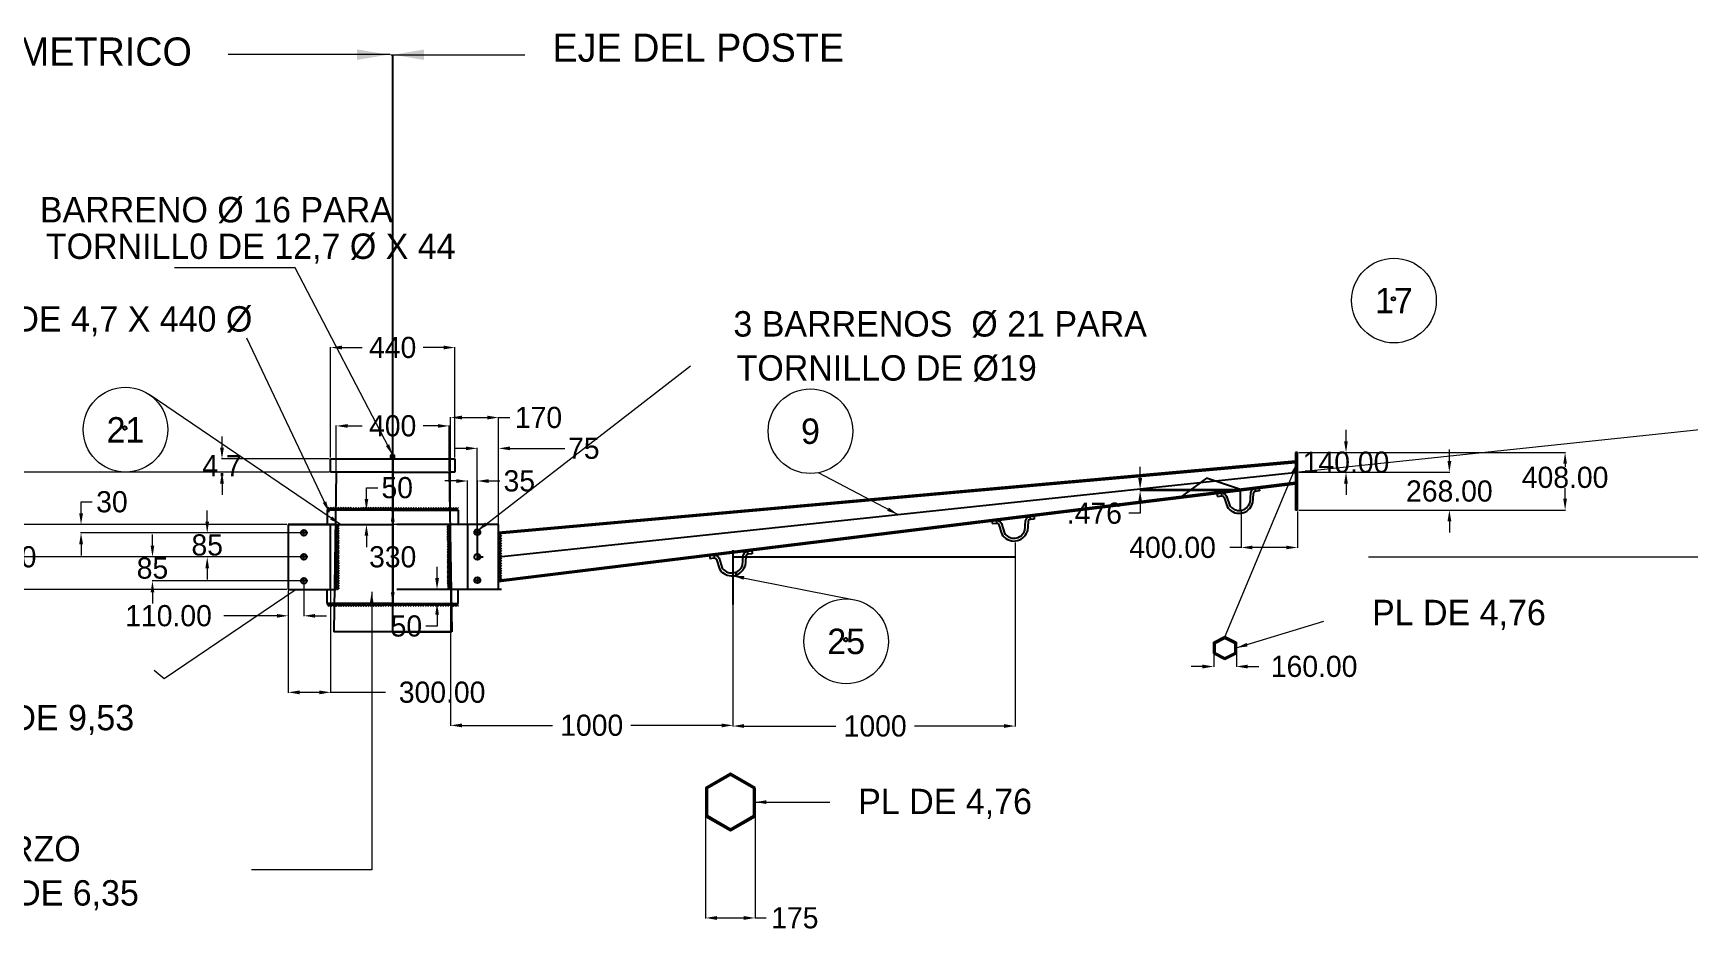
# Model space of a CAD drawing. Header units: centimetres. Extents: x 14 to 66415, y 14 to 43040.
# Drawn here: x 22288 to 34018, y 25364 to 31730 of the extents above; entities that cross this region are included whole.
import ezdxf
from ezdxf.enums import TextEntityAlignment as Align

# ---------------------------------------------------------------- set-up
doc = ezdxf.new("R2010")
doc.units = ezdxf.units.CM
doc.header["$LTSCALE"] = 10
doc.header["$MEASUREMENT"] = 0
doc.layers.get('0').update_dxf_attribs({"linetype": 'CONTINUOUS'})
doc.layers.get('DEFPOINTS').update_dxf_attribs({"color": 2, "linetype": 'CONTINUOUS'})
for name, color, linetype in [('acero', 7, 'CONTINUOUS'), ('ACERO1', 144, 'CONTINUOUS'), ('DIMENCIONES', 252, 'CONTINUOUS'), ('EXTERNO', 131, 'CONTINUOUS'), ('TEXT', 7, 'CONTINUOUS'), ('TEXTOS', 7, 'CONTINUOUS')]:
    doc.layers.add(name, color=color, linetype=linetype)
doc.styles.get("Standard").update_dxf_attribs({"font": ''})
doc.styles.get('Standard').set_extended_font_data('Zurich Ex BT')
doc.dimstyles.get("Standard").update_dxf_attribs({"dimtxt": 200, "dimasz": 80, "dimexe": 3, "dimexo": 10, "dimgap": 0.09, "dimtad": 0, "dimtih": 1, "dimtoh": 1, "dimzin": 0, "dimdsep": 46, "dimtxsty": 'Standard', "dimcen": 0.09, "dimclrd": 256, "dimclre": 256, "dimclrt": 256, "dimadec": 0, "dimazin": 0, "dimtfac": 1, "dimtofl": 0, "dimtmove": 0, "dimatfit": 3, "dimfxl": 0, "dimtolj": 1, "dimtzin": 0, "dimlwd": 0, "dimlwe": 0, "dimarcsym": 0})
pattern_1 = [(135, (-69998.999, -203425.503), (-8.83883476, -8.83883476), []), (225, (-69998.999, -203425.503), (8.83883476, -8.83883476), [])]

# ---------------------------------------------------------------- blocks, each defined once
blk = doc.blocks.new('*D6')
at = {"layer": 'DEFPOINTS', "color": 0}
for p in [(25235, 28948), (24435, 28620), (25235, 28620)]:
    blk.add_point(p, dxfattribs=at)
at = {"layer": 'DIMENCIONES', "lineweight": 0}
for p, q in [((24435, 28630), (24435, 28951)), ((24515, 28948), (24618, 28948)), ((25155, 28948), (25052, 28948)), ((25235, 28630), (25235, 28951))]:
    blk.add_line(p, q, dxfattribs=at)
at = {"layer": 'DIMENCIONES'}
for points in [[(24515, 28961), (24515, 28935), (24435, 28948)], [(25155, 28961), (25155, 28935), (25235, 28948)]]:
    blk.add_solid(points, dxfattribs=at)
at = {"layer": 'DIMENCIONES', "insert": (24835, 28948), "char_height": 150, "attachment_point": 5}
blk.add_mtext('\\A1;400', dxfattribs=at)
blk = doc.blocks.new('*D7')
at = {"layer": 'DEFPOINTS', "color": 0}
for p in [(25275, 29503), (24395, 28714), (25275, 28714)]:
    blk.add_point(p, dxfattribs=at)
at = {"layer": 'DIMENCIONES', "lineweight": 0}
for p, q in [((24395, 28724), (24395, 29506)), ((24475, 29503), (24618, 29503)), ((25195, 29503), (25052, 29503)), ((25275, 28724), (25275, 29506))]:
    blk.add_line(p, q, dxfattribs=at)
at = {"layer": 'DIMENCIONES'}
for points in [[(24475, 29517), (24475, 29490), (24395, 29503)], [(25195, 29517), (25195, 29490), (25275, 29503)]]:
    blk.add_solid(points, dxfattribs=at)
at = {"layer": 'DIMENCIONES', "insert": (24835, 29503), "char_height": 150, "attachment_point": 5}
blk.add_mtext('\\A1;440', dxfattribs=at)
blk = doc.blocks.new('*D8')
at = {"layer": 'DEFPOINTS', "color": 0}
for p in [(24395, 28714), (23626, 28620), (24395, 28620)]:
    blk.add_point(p, dxfattribs=at)
at = {"layer": 'DIMENCIONES', "lineweight": 0}
for p, q in [((23626, 28794), (23626, 28874)), ((24385, 28714), (23623, 28714)), ((24385, 28620), (23623, 28620)), ((23626, 28540), (23626, 28460))]:
    blk.add_line(p, q, dxfattribs=at)
at = {"layer": 'DIMENCIONES'}
for points in [[(23612, 28794), (23639, 28794), (23626, 28714)], [(23612, 28540), (23639, 28540), (23626, 28620)]]:
    blk.add_solid(points, dxfattribs=at)
at = {"layer": 'DIMENCIONES', "insert": (23626, 28667), "char_height": 150, "attachment_point": 5}
blk.add_mtext('\\A1;4.7', dxfattribs=at)
blk = doc.blocks.new('*D9')
at = {"layer": 'DEFPOINTS', "color": 0}
for p in [(25149, 27690), (25248, 27790), (25250, 27690)]:
    blk.add_point(p, dxfattribs=at)
at = {"layer": 'DIMENCIONES', "lineweight": 0}
for p, q in [((25149, 27870), (25149, 27950)), ((25238, 27790), (25146, 27790)), ((25240, 27690), (25146, 27690)), ((25149, 27610), (25149, 27530)), ((25149, 27530), (25069, 27530))]:
    blk.add_line(p, q, dxfattribs=at)
at = {"layer": 'DIMENCIONES'}
for points in [[(25136, 27870), (25163, 27870), (25149, 27790)], [(25136, 27610), (25163, 27610), (25149, 27690)]]:
    blk.add_solid(points, dxfattribs=at)
at = {"layer": 'DIMENCIONES', "insert": (24932, 27530), "char_height": 150, "attachment_point": 5}
blk.add_mtext('\\A1;50', dxfattribs=at)
blk = doc.blocks.new('*D62')
at = {"layer": 'DEFPOINTS', "color": 0}
for p in [(24649, 28350), (25300, 28350), (25300, 28250)]:
    blk.add_point(p, dxfattribs=at)
at = {"layer": 'DIMENCIONES', "lineweight": 0}
for p, q in [((24649, 28430), (24649, 28510)), ((24649, 28510), (24729, 28510)), ((25290, 28350), (24646, 28350)), ((25290, 28250), (24646, 28250)), ((24649, 28170), (24649, 28090))]:
    blk.add_line(p, q, dxfattribs=at)
at = {"layer": 'DIMENCIONES'}
for points in [[(24636, 28430), (24662, 28430), (24649, 28350)], [(24636, 28170), (24662, 28170), (24649, 28250)]]:
    blk.add_solid(points, dxfattribs=at)
at = {"layer": 'DIMENCIONES', "insert": (24867, 28510), "char_height": 150, "attachment_point": 5}
blk.add_mtext('\\A1;50', dxfattribs=at)
blk = doc.blocks.new('*D63')
at = {"layer": 'DEFPOINTS', "color": 0}
for p in [(22627, 28190), (24095, 28250), (24205, 28190)]:
    blk.add_point(p, dxfattribs=at)
at = {"layer": 'DIMENCIONES', "lineweight": 0}
for p, q in [((22627, 28330), (22627, 28410)), ((22627, 28410), (22707, 28410)), ((24085, 28250), (22624, 28250)), ((24195, 28190), (22624, 28190)), ((22627, 28110), (22627, 28030))]:
    blk.add_line(p, q, dxfattribs=at)
at = {"layer": 'DIMENCIONES'}
for points in [[(22614, 28330), (22641, 28330), (22627, 28250)], [(22614, 28110), (22641, 28110), (22627, 28190)]]:
    blk.add_solid(points, dxfattribs=at)
at = {"layer": 'DIMENCIONES', "insert": (22846, 28410), "char_height": 150, "attachment_point": 5}
blk.add_mtext('\\A1;30', dxfattribs=at)
blk = doc.blocks.new('*D64')
at = {"layer": 'DEFPOINTS', "color": 0}
for p in [(24205, 28190), (23521, 28020), (24205, 28020)]:
    blk.add_point(p, dxfattribs=at)
at = {"layer": 'DIMENCIONES', "lineweight": 0}
for p, q in [((23521, 28270), (23521, 28350)), ((24195, 28190), (23518, 28190)), ((24195, 28020), (23518, 28020)), ((23521, 27940), (23521, 27860))]:
    blk.add_line(p, q, dxfattribs=at)
at = {"layer": 'DIMENCIONES'}
for points in [[(23508, 28270), (23534, 28270), (23521, 28190)], [(23508, 27940), (23534, 27940), (23521, 28020)]]:
    blk.add_solid(points, dxfattribs=at)
at = {"layer": 'DIMENCIONES', "insert": (23521, 28104), "char_height": 150, "attachment_point": 5}
blk.add_mtext('\\A1;85', dxfattribs=at)
blk = doc.blocks.new('*D65')
at = {"layer": 'DEFPOINTS', "color": 0}
for p in [(24205, 28020), (23133, 27850), (24205, 27850)]:
    blk.add_point(p, dxfattribs=at)
at = {"layer": 'DIMENCIONES', "lineweight": 0}
for p, q in [((23133, 28100), (23133, 28180)), ((24195, 28020), (23130, 28020)), ((24195, 27850), (23130, 27850)), ((23133, 27770), (23133, 27690))]:
    blk.add_line(p, q, dxfattribs=at)
at = {"layer": 'DIMENCIONES'}
for points in [[(23120, 28100), (23146, 28100), (23133, 28020)], [(23120, 27770), (23146, 27770), (23133, 27850)]]:
    blk.add_solid(points, dxfattribs=at)
at = {"layer": 'DIMENCIONES', "insert": (23133, 27940), "char_height": 150, "attachment_point": 5}
blk.add_mtext('\\A1;85', dxfattribs=at)
blk = doc.blocks.new('*D66')
at = {"layer": 'DEFPOINTS', "color": 0}
for p in [(24095, 28250), (22144, 27790), (24095, 27790)]:
    blk.add_point(p, dxfattribs=at)
at = {"layer": 'DIMENCIONES', "lineweight": 0}
for p, q in [((24085, 28250), (22141, 28250)), ((22144, 28170), (22144, 28097)), ((22144, 27870), (22144, 27944)), ((24085, 27790), (22141, 27790))]:
    blk.add_line(p, q, dxfattribs=at)
at = {"layer": 'DIMENCIONES'}
for points in [[(22130, 28170), (22157, 28170), (22144, 28250)], [(22130, 27870), (22157, 27870), (22144, 27790)]]:
    blk.add_solid(points, dxfattribs=at)
at = {"layer": 'DIMENCIONES', "insert": (22144, 28020), "char_height": 150, "attachment_point": 5}
blk.add_mtext('\\A1;230', dxfattribs=at)
blk = doc.blocks.new('*D67')
at = {"layer": 'DEFPOINTS', "color": 0}
for p in [(21124, 28020), (24205, 28020), (24095, 27790)]:
    blk.add_point(p, dxfattribs=at)
at = {"layer": 'DIMENCIONES', "lineweight": 0}
for p, q in [((21124, 28020), (21124, 28100)), ((21124, 28100), (21204, 28100)), ((24195, 28020), (21121, 28020)), ((21124, 27870), (21124, 27940)), ((24085, 27790), (21121, 27790))]:
    blk.add_line(p, q, dxfattribs=at)
at = {"layer": 'DIMENCIONES'}
for points in [[(21111, 27940), (21138, 27940), (21124, 28020)], [(21111, 27870), (21138, 27870), (21124, 27790)]]:
    blk.add_solid(points, dxfattribs=at)
at = {"layer": 'DIMENCIONES', "insert": (21406, 28100), "char_height": 150, "attachment_point": 5}
blk.add_mtext('\\A1;115', dxfattribs=at)
blk = doc.blocks.new('*D68')
at = {"layer": 'DEFPOINTS', "color": 0}
for p in [(21122, 28620), (24395, 28620), (24205, 28020)]:
    blk.add_point(p, dxfattribs=at)
at = {"layer": 'DIMENCIONES', "lineweight": 0}
for p, q in [((24385, 28620), (21119, 28620)), ((21122, 28540), (21122, 28397)), ((21122, 28100), (21122, 28244)), ((24195, 28020), (21119, 28020))]:
    blk.add_line(p, q, dxfattribs=at)
at = {"layer": 'DIMENCIONES'}
for points in [[(21109, 28540), (21136, 28540), (21122, 28620)], [(21109, 28100), (21136, 28100), (21122, 28020)]]:
    blk.add_solid(points, dxfattribs=at)
at = {"layer": 'DIMENCIONES', "insert": (21122, 28320), "char_height": 150, "attachment_point": 5}
blk.add_mtext('\\A1;300', dxfattribs=at)
blk = doc.blocks.new('*D69')
at = {"layer": 'DEFPOINTS', "color": 0}
for p in [(24395, 28020), (24095, 27790), (24095, 27061)]:
    blk.add_point(p, dxfattribs=at)
at = {"layer": 'DIMENCIONES', "lineweight": 0}
for p, q in [((24395, 28010), (24395, 27058)), ((24095, 27780), (24095, 27058)), ((24175, 27061), (24315, 27061)), ((24395, 27061), (24783, 27061))]:
    blk.add_line(p, q, dxfattribs=at)
at = {"layer": 'DIMENCIONES'}
for points in [[(24175, 27074), (24175, 27047), (24095, 27061)], [(24315, 27074), (24315, 27047), (24395, 27061)]]:
    blk.add_solid(points, dxfattribs=at)
at = {"layer": 'DIMENCIONES', "insert": (25185, 27061), "char_height": 150, "attachment_point": 5}
blk.add_mtext('\\A1;300.00', dxfattribs=at)
blk = doc.blocks.new('*D70')
at = {"layer": 'DEFPOINTS', "color": 0}
for p in [(24205, 27850), (24095, 27790), (24095, 27603)]:
    blk.add_point(p, dxfattribs=at)
at = {"layer": 'DIMENCIONES', "lineweight": 0}
for p, q in [((24205, 27840), (24205, 27600)), ((24095, 27780), (24095, 27600)), ((24015, 27603), (23639, 27603)), ((24285, 27603), (24365, 27603))]:
    blk.add_line(p, q, dxfattribs=at)
at = {"layer": 'DIMENCIONES'}
for points in [[(24015, 27616), (24015, 27590), (24095, 27603)], [(24285, 27616), (24285, 27590), (24205, 27603)]]:
    blk.add_solid(points, dxfattribs=at)
at = {"layer": 'DIMENCIONES', "insert": (23247, 27603), "char_height": 150, "attachment_point": 5}
blk.add_mtext('\\A1;110.00', dxfattribs=at)
blk = doc.blocks.new('*D71')
at = {"layer": 'DEFPOINTS', "color": 0}
for p in [(24835, 28350), (24835, 27690), (24835, 27690)]:
    blk.add_point(p, dxfattribs=at)
at = {"layer": 'DIMENCIONES', "lineweight": 0}
for p, q in [((24825, 28350), (24832, 28350)), ((24835, 28270), (24835, 28097)), ((24835, 27770), (24835, 27944)), ((24825, 27690), (24832, 27690))]:
    blk.add_line(p, q, dxfattribs=at)
at = {"layer": 'DIMENCIONES'}
for points in [[(24822, 28270), (24849, 28270), (24835, 28350)], [(24822, 27770), (24849, 27770), (24835, 27690)]]:
    blk.add_solid(points, dxfattribs=at)
at = {"layer": 'DIMENCIONES', "insert": (24835, 28020), "char_height": 150, "attachment_point": 5}
blk.add_mtext('\\A1;330', dxfattribs=at)
blk = doc.blocks.new('*D72')
at = {"layer": 'DEFPOINTS', "color": 0}
for p in [(25585, 29007), (25245, 28020), (25585, 28020)]:
    blk.add_point(p, dxfattribs=at)
at = {"layer": 'DIMENCIONES', "lineweight": 0}
for p, q in [((25245, 28030), (25245, 29010)), ((25325, 29007), (25505, 29007)), ((25585, 28030), (25585, 29010)), ((25585, 29007), (25665, 29007))]:
    blk.add_line(p, q, dxfattribs=at)
at = {"layer": 'DIMENCIONES'}
for points in [[(25325, 29021), (25325, 28994), (25245, 29007)], [(25505, 29021), (25505, 28994), (25585, 29007)]]:
    blk.add_solid(points, dxfattribs=at)
at = {"layer": 'DIMENCIONES', "insert": (25868, 29007), "char_height": 150, "attachment_point": 5}
blk.add_mtext('\\A1;170', dxfattribs=at)
blk = doc.blocks.new('*D73')
at = {"layer": 'DEFPOINTS', "color": 0}
for p in [(25585, 28789), (25434, 28020), (25585, 28020)]:
    blk.add_point(p, dxfattribs=at)
at = {"layer": 'DIMENCIONES', "lineweight": 0}
for p, q in [((25354, 28789), (25274, 28789)), ((25434, 28030), (25434, 28792)), ((25585, 28030), (25585, 28792)), ((25665, 28789), (26054, 28789))]:
    blk.add_line(p, q, dxfattribs=at)
at = {"layer": 'DIMENCIONES'}
for points in [[(25354, 28802), (25354, 28776), (25434, 28789)], [(25665, 28802), (25665, 28776), (25585, 28789)]]:
    blk.add_solid(points, dxfattribs=at)
at = {"layer": 'DIMENCIONES', "insert": (26189, 28789), "char_height": 150, "attachment_point": 5}
blk.add_mtext('\\A1;75', dxfattribs=at)
blk = doc.blocks.new('*D74')
at = {"layer": 'DEFPOINTS', "color": 0}
for p in [(25365, 28558), (25365, 28020), (25435, 28020)]:
    blk.add_point(p, dxfattribs=at)
at = {"layer": 'DIMENCIONES', "lineweight": 0}
for p, q in [((25285, 28558), (25205, 28558)), ((25365, 28030), (25365, 28561)), ((25435, 28030), (25435, 28561)), ((25515, 28558), (25595, 28558))]:
    blk.add_line(p, q, dxfattribs=at)
at = {"layer": 'DIMENCIONES'}
for points in [[(25285, 28571), (25285, 28544), (25365, 28558)], [(25515, 28571), (25515, 28544), (25435, 28558)]]:
    blk.add_solid(points, dxfattribs=at)
at = {"layer": 'DIMENCIONES', "insert": (25732, 28558), "char_height": 150, "attachment_point": 5}
blk.add_mtext('\\A1;35', dxfattribs=at)
blk = doc.blocks.new('*D75')
at = {"layer": 'DEFPOINTS', "color": 0}
for p in [(31245, 28760), (31245, 28352), (33141, 28352)]:
    blk.add_point(p, dxfattribs=at)
at = {"layer": 'DIMENCIONES', "lineweight": 0}
for p, q in [((31255, 28760), (33144, 28760)), ((33141, 28680), (33141, 28659)), ((33141, 28432), (33141, 28506)), ((31255, 28352), (33144, 28352))]:
    blk.add_line(p, q, dxfattribs=at)
at = {"layer": 'DIMENCIONES'}
for points in [[(33128, 28680), (33154, 28680), (33141, 28760)], [(33128, 28432), (33154, 28432), (33141, 28352)]]:
    blk.add_solid(points, dxfattribs=at)
at = {"layer": 'DIMENCIONES', "insert": (33141, 28583), "char_height": 150, "attachment_point": 5}
blk.add_mtext('\\A1;408.00', dxfattribs=at)
blk = doc.blocks.new('*D76')
at = {"layer": 'ACERO1', "lineweight": 0}
for p, q in [((31589, 28840), (31589, 28920)), ((31255, 28760), (31592, 28760)), ((31255, 28620), (31592, 28620)), ((31589, 28540), (31589, 28460))]:
    blk.add_line(p, q, dxfattribs=at)
at = {"layer": 'ACERO1'}
for points in [[(31575, 28840), (31602, 28840), (31589, 28760)], [(31575, 28540), (31602, 28540), (31589, 28620)]]:
    blk.add_solid(points, dxfattribs=at)
at = {"layer": 'DEFPOINTS', "color": 0}
for p in [(31245, 28760), (31245, 28620), (31589, 28620)]:
    blk.add_point(p, dxfattribs=at)
at = {"layer": 'ACERO1', "insert": (31589, 28690), "char_height": 150, "attachment_point": 5}
blk.add_mtext('\\A1;140.00', dxfattribs=at)
blk = doc.blocks.new('*D77')
at = {"layer": 'DEFPOINTS', "color": 0}
for p in [(31245, 28620), (31245, 28352), (32321, 28352)]:
    blk.add_point(p, dxfattribs=at)
at = {"layer": 'DIMENCIONES', "lineweight": 0}
for p, q in [((32321, 28700), (32321, 28780)), ((31255, 28620), (32324, 28620)), ((31255, 28352), (32324, 28352)), ((32321, 28272), (32321, 28192))]:
    blk.add_line(p, q, dxfattribs=at)
at = {"layer": 'DIMENCIONES'}
for points in [[(32308, 28700), (32335, 28700), (32321, 28620)], [(32308, 28272), (32335, 28272), (32321, 28352)]]:
    blk.add_solid(points, dxfattribs=at)
at = {"layer": 'DIMENCIONES', "insert": (32321, 28486), "char_height": 150, "attachment_point": 5}
blk.add_mtext('\\A1;268.00', dxfattribs=at)
blk = doc.blocks.new('*D78')
at = {"layer": 'ACERO1', "lineweight": 0}
for p, q in [((31255, 28622), (34753, 28992)), ((31748, 28020), (34804, 28020))]:
    blk.add_line(p, q, dxfattribs=at)
for start, end in [(3.6603, 5.5538), (0.4973, 2.3912)]:
    blk.add_arc((25585, 28020), 9216, start, end, dxfattribs=at)
at = {"layer": 'ACERO1'}
for points in [[(34744, 28911), (34771, 28914), (34750, 28992)], [(34814, 28101), (34787, 28100), (34801, 28020)]]:
    blk.add_solid(points, dxfattribs=at)
at = {"layer": 'DEFPOINTS', "color": 0}
for p in [(31245, 28620), (34795, 28345), (25585, 28020), (25585, 28020), (31738, 28020)]:
    blk.add_point(p, dxfattribs=at)
at = {"layer": 'ACERO1', "insert": (34788, 28507), "char_height": 200, "attachment_point": 5}
blk.add_mtext('\\A1;6°', dxfattribs=at)
blk = doc.blocks.new('*D79')
at = {"layer": 'DEFPOINTS', "color": 0}
for p in [(30845, 28352), (31245, 28352), (30845, 28087)]:
    blk.add_point(p, dxfattribs=at)
at = {"layer": 'DIMENCIONES', "lineweight": 0}
for p, q in [((30845, 28342), (30845, 28084)), ((31245, 28342), (31245, 28084)), ((30845, 28087), (30765, 28087)), ((31165, 28087), (30925, 28087))]:
    blk.add_line(p, q, dxfattribs=at)
at = {"layer": 'DIMENCIONES'}
for points in [[(30925, 28100), (30925, 28074), (30845, 28087)], [(31165, 28100), (31165, 28074), (31245, 28087)]]:
    blk.add_solid(points, dxfattribs=at)
at = {"layer": 'DIMENCIONES', "insert": (30360, 28087), "char_height": 150, "attachment_point": 5}
blk.add_mtext('\\A1;400.00', dxfattribs=at)
blk = doc.blocks.new('*D80')
at = {"layer": 'DEFPOINTS', "color": 0}
for p in [(25245, 28020), (27245, 27887), (27245, 26827)]:
    blk.add_point(p, dxfattribs=at)
at = {"layer": 'DIMENCIONES', "lineweight": 0}
for p, q in [((25245, 28010), (25245, 26824)), ((27245, 27877), (27245, 26824)), ((25325, 26827), (25966, 26827)), ((27165, 26827), (26523, 26827))]:
    blk.add_line(p, q, dxfattribs=at)
at = {"layer": 'DIMENCIONES'}
for points in [[(25325, 26840), (25325, 26813), (25245, 26827)], [(27165, 26840), (27165, 26813), (27245, 26827)]]:
    blk.add_solid(points, dxfattribs=at)
at = {"layer": 'DIMENCIONES', "insert": (26245, 26827), "char_height": 150, "attachment_point": 5}
blk.add_mtext('\\A1;1000', dxfattribs=at)
blk = doc.blocks.new('*D81')
at = {"layer": 'DEFPOINTS', "color": 0}
for p in [(29245, 28133), (27245, 27887), (29245, 26822)]:
    blk.add_point(p, dxfattribs=at)
at = {"layer": 'DIMENCIONES', "lineweight": 0}
for p, q in [((29245, 28123), (29245, 26819)), ((27245, 27877), (27245, 26819)), ((27325, 26822), (27975, 26822)), ((29165, 26822), (28532, 26822))]:
    blk.add_line(p, q, dxfattribs=at)
at = {"layer": 'DIMENCIONES'}
for points in [[(27325, 26836), (27325, 26809), (27245, 26822)], [(29165, 26836), (29165, 26809), (29245, 26822)]]:
    blk.add_solid(points, dxfattribs=at)
at = {"layer": 'DIMENCIONES', "insert": (28253, 26822), "char_height": 150, "attachment_point": 5}
blk.add_mtext('\\A1;1000', dxfattribs=at)
blk = doc.blocks.new('*D82')
at = {"layer": 'DEFPOINTS', "color": 0}
for p in [(27052, 26283), (27402, 26283), (27402, 25463)]:
    blk.add_point(p, dxfattribs=at)
at = {"layer": 'DIMENCIONES', "lineweight": 0}
for p, q in [((27052, 26273), (27052, 25460)), ((27402, 26273), (27402, 25460)), ((27132, 25463), (27322, 25463)), ((27402, 25463), (27482, 25463))]:
    blk.add_line(p, q, dxfattribs=at)
at = {"layer": 'DIMENCIONES'}
for points in [[(27132, 25476), (27132, 25449), (27052, 25463)], [(27322, 25476), (27322, 25449), (27402, 25463)]]:
    blk.add_solid(points, dxfattribs=at)
at = {"layer": 'DIMENCIONES', "insert": (27684, 25463), "char_height": 150, "attachment_point": 5}
blk.add_mtext('\\A1;175', dxfattribs=at)
blk = doc.blocks.new('*D83')
at = {"layer": 'ACERO1', "lineweight": 0}
for p, q in [((30130, 28578), (30130, 28658)), ((30832, 28498), (30127, 28498)), ((30832, 28489), (30127, 28489)), ((30130, 28409), (30130, 28329)), ((30130, 28329), (30050, 28329))]:
    blk.add_line(p, q, dxfattribs=at)
at = {"layer": 'ACERO1'}
for points in [[(30117, 28578), (30144, 28578), (30130, 28498)], [(30117, 28409), (30144, 28409), (30130, 28489)]]:
    blk.add_solid(points, dxfattribs=at)
at = {"layer": 'DEFPOINTS', "color": 0}
for p in [(30130, 28489), (30842, 28498), (30842, 28489)]:
    blk.add_point(p, dxfattribs=at)
at = {"layer": 'ACERO1', "insert": (29806, 28329), "char_height": 150, "attachment_point": 5}
blk.add_mtext('\\A1;.476', dxfattribs=at)
blk = doc.blocks.new('*D84')
at = {"layer": 'acero', "lineweight": 0}
for p, q in [((30652, 27365), (30652, 27241)), ((30812, 27365), (30812, 27241)), ((30572, 27244), (30492, 27244)), ((30892, 27244), (30972, 27244))]:
    blk.add_line(p, q, dxfattribs=at)
at = {"layer": 'acero'}
for points in [[(30572, 27257), (30572, 27230), (30652, 27244)], [(30892, 27257), (30892, 27230), (30812, 27244)]]:
    blk.add_solid(points, dxfattribs=at)
at = {"layer": 'DEFPOINTS', "color": 0}
for p in [(30652, 27375), (30812, 27375), (30812, 27244)]:
    blk.add_point(p, dxfattribs=at)
at = {"layer": 'acero', "insert": (31363, 27244), "char_height": 150, "attachment_point": 5}
blk.add_mtext('\\A1;160.00', dxfattribs=at)

msp = doc.modelspace()

# ---------------------------------------------------------------- hatches: boundary and pattern name
h = msp.add_hatch()
h.set_pattern_fill('ANSI37', color=256, scale=100, angle=90, style=0)
h.set_pattern_definition(pattern_1)
h.paths.add_polyline_path([(25604.747, 28195.444), (25584.747, 28193.66), (25584.747, 28184.103), (25604.747, 28185.886)])
h.paths.add_polyline_path([(25604.747, 28185.886), (25584.747, 28184.103), (25584.747, 28020.493), (25604.747, 28022.613)])
h.paths.add_polyline_path([(25604.747, 28022.613), (25584.747, 28020.493), (25604.747, 28020.493)])
h.paths.add_polyline_path([(25604.747, 28020.493), (25584.747, 28020.493), (25584.747, 27852.561), (25604.747, 27855.017)])
h.paths.add_polyline_path([(25604.747, 27855.017), (25584.747, 27852.561), (25584.747, 27842.969), (25604.747, 27845.426)])
h.paths.add_polyline_path([(24455.296, 28241.093), (24435.296, 28241.093), (24435.296, 27790.493), (24455.296, 27790.493)])
h.paths.add_polyline_path([(24455.296, 28250.493), (24435.296, 28250.493), (24435.296, 28241.093), (24455.296, 28241.093)])
h.paths.add_polyline_path([(24835.296, 27690.493), (24420.649, 27690.493), (24420.334, 27670.493), (24835.296, 27670.493)])
h.paths.add_polyline_path([(24420.649, 27690.493), (24370.649, 27690.493), (24370.649, 27670.493), (24420.334, 27670.493)])
h.paths.add_polyline_path([(25249.944, 27690.493), (24835.296, 27690.493), (24835.296, 27670.493), (25250.259, 27670.493)])
h.paths.add_polyline_path([(25299.944, 27690.493), (25249.944, 27690.493), (25250.259, 27670.493), (25299.944, 27670.493)])
h.paths.add_polyline_path([(24835.296, 28370.493), (24431.359, 28370.493), (24431.044, 28350.493), (24835.296, 28350.493)])
h.paths.add_polyline_path([(25239.234, 28370.493), (24835.296, 28370.493), (24835.296, 28350.493), (25239.549, 28350.493)])
h.paths.add_polyline_path([(25299.944, 28370.493), (25239.234, 28370.493), (25239.549, 28350.493), (25299.944, 28350.493)])
h.paths.add_polyline_path([(24431.359, 28370.493), (24370.649, 28370.493), (24370.649, 28350.493), (24431.044, 28350.493)])
at = {"layer": 'ACERO1'}
h = msp.add_hatch(dxfattribs=at)
h.set_pattern_fill('ANSI32', color=256, scale=20, angle=90, style=0)
h.set_pattern_definition([(135, (-69998.999, -203425.503), (-5.30330086, -5.30330086), []), (135, (-69998.999, -203421.968), (-5.30330086, -5.30330086), [])])
h.paths.add_polyline_path([(30704.675, 28471.846), (30704.579, 28472.559), (30706.88, 28472.117), (30842.093, 28488.725), (30842.093, 28498.317), (30418.887, 28446.334), (30402.996, 28434.791)])
at = {"layer": 'TEXTOS'}
h = msp.add_hatch(dxfattribs=at)
h.set_pattern_fill('ANSI37', color=256, scale=100, angle=90, style=0)
h.set_pattern_definition(pattern_1)
h.paths.add_polyline_path([(25241.124, 28250.493), (25221.123, 28250.493), (25224.746, 27790.493), (25244.747, 27790.493)])
h.paths.add_polyline_path([(24397.896, 28157.019), (25272.696, 28157.019), (25272.696, 27883.968), (24397.896, 27883.968)], flags=9)

# ---------------------------------------------------------------- linework, layer by layer
msp.add_line((27369.046, 28061.304), (27339.226, 28058.016))
at = {"layer": 'acero'}
for p, q in [((25275.296, 28620.493), (25235.296, 28620.493)), ((24245.296, 28250.493), (24315.296, 28250.493)), ((24435.296, 28250.493), (24395.296, 28250.493)), ((27265.296, 27909.39), (27265.296, 27889.39)), ((24095.296, 27790.493), (24205.296, 27790.493)), ((24395.296, 27790.493), (24435.296, 27790.493)), ((24835.296, 27790.493), (24835.296, 27690.493)), ((24835.296, 27790.493), (24835.296, 27690.493)), ((24835.296, 27490.493), (25249.944, 27490.493)), ((30651.506, 27415.392), (30731.506, 27455.392)), ((30731.506, 27455.392), (30811.506, 27415.392)), ((30651.506, 27335.392), (30651.506, 27415.392)), ((30651.506, 27335.392), (30731.506, 27295.392)), ((30661.026, 27409.509), (30731.506, 27444.749)), ((30661.026, 27341.276), (30661.026, 27409.509)), ((30661.026, 27341.276), (30731.506, 27306.036)), ((30731.506, 27444.749), (30801.986, 27409.509)), ((30731.506, 27306.036), (30801.986, 27341.276)), ((30731.506, 27295.392), (30811.506, 27335.392)), ((30801.986, 27409.509), (30801.986, 27341.276)), ((30811.506, 27415.392), (30811.506, 27335.392))]:
    msp.add_line(p, q, dxfattribs=at)
at = {"layer": 'ACERO1'}
for p, q in [((24835.296, 28714.493), (24835.296, 31577.195)), ((24818.007, 28739.805), (24850.007, 28739.805)), ((24835.296, 28739.893), (24835.296, 28714.493)), ((31244.747, 28760.493), (31232.047, 28760.493)), ((31232.047, 28760.493), (31232.047, 28618.323)), ((31244.747, 28618.323), (31244.747, 28760.493)), ((31244.747, 28352.493), (31244.747, 28760.493)), ((24395.296, 28620.493), (24395.296, 28714.493)), ((24395.296, 28714.493), (25275.296, 28714.493)), ((24819.296, 28714.493), (24851.296, 28714.493)), ((24835.296, 28714.493), (24835.296, 28714.493)), ((25275.296, 28714.493), (25275.296, 28620.493)), ((31232.047, 28697.314), (25584.747, 28193.66)), ((31232.047, 28687.756), (25584.747, 28184.103)), ((24435.296, 28620.493), (24395.296, 28620.493)), ((24435.296, 28620.493), (24417.499, 27490.493)), ((24835.296, 28620.493), (24435.296, 28620.493)), ((24835.296, 28620.493), (25235.296, 28620.493)), ((25235.296, 28620.493), (25253.094, 27490.493)), ((25584.747, 28020.493), (31244.747, 28620.493)), ((31232.047, 28546.214), (25584.747, 27852.561)), ((31232.047, 28536.623), (25584.747, 27842.969)), ((30599.855, 28577.79), (30403.299, 28435.011)), ((30842.093, 28498.317), (30599.855, 28577.79)), ((30972.277, 28507.69), (30942.457, 28504.402)), ((30972.192, 28508.382), (30974.846, 28488.559)), ((31232.047, 28618.323), (31232.047, 28352.493)), ((31244.747, 28352.493), (31244.747, 28618.323)), ((30674.844, 28468.579), (30677.498, 28448.756)), ((30677.498, 28448.756), (30707.233, 28452.736)), ((30704.579, 28472.559), (30707.233, 28452.736)), ((30842.093, 28349.718), (30842.093, 28498.317)), ((30942.457, 28504.402), (30945.111, 28484.579)), ((30974.846, 28488.559), (30945.111, 28484.579)), ((24835.296, 28350.493), (24370.649, 28350.493)), ((24370.649, 28350.493), (24370.649, 28250.493)), ((24835.296, 28350.493), (24431.044, 28350.493)), ((24835.296, 28350.493), (25299.944, 28350.493)), ((25299.944, 28350.493), (25299.944, 28250.493)), ((29080.304, 28275.697), (29110.123, 28278.985)), ((29080.304, 28275.697), (29082.496, 28255.817)), ((29110.123, 28278.985), (29112.315, 28259.106)), ((29369.046, 28306.963), (29339.226, 28303.674)), ((29348.676, 28305.294), (29350.869, 28285.415)), ((29380.688, 28288.703), (29350.869, 28285.415)), ((29378.496, 28308.583), (29380.688, 28288.703)), ((24095.296, 28250.493), (24835.296, 28250.493)), ((24095.296, 28250.493), (24245.296, 28250.493)), ((24395.296, 28250.493), (24095.296, 28250.493)), ((24095.296, 28250.493), (24095.296, 27790.493)), ((24095.296, 28250.493), (24435.296, 28250.493)), ((24226.296, 28190.493), (24184.296, 28190.493)), ((24205.296, 28190.493), (24205.296, 28211.493)), ((24205.296, 28169.493), (24205.296, 28190.493)), ((24395.296, 27790.493), (24395.296, 28250.493)), ((24435.296, 27790.493), (24435.296, 28250.493)), ((25584.747, 28250.493), (24865.296, 28250.493)), ((25584.747, 28250.493), (25265.296, 28250.493)), ((25364.747, 28250.493), (25364.747, 27790.493)), ((25413.747, 28194.818), (25455.747, 28194.818)), ((25434.747, 28194.818), (25413.747, 28194.818)), ((25434.747, 28215.818), (25434.747, 28194.818)), ((25434.747, 28173.818), (25434.747, 28215.818)), ((25434.747, 27999.493), (25434.747, 28215.818)), ((25434.747, 28194.818), (25434.747, 28173.818)), ((25584.747, 27790.493), (25584.747, 28250.493)), ((29082.496, 28255.817), (29112.315, 28259.106)), ((24205.296, 28020.493), (24205.296, 28041.493)), ((25434.747, 28045.818), (25434.747, 28003.818)), ((27348.676, 28059.176), (27350.869, 28039.297)), ((27380.688, 28042.585), (27350.869, 28039.297)), ((27378.496, 28062.465), (27380.688, 28042.585)), ((24226.296, 28020.493), (24184.296, 28020.493)), ((24205.296, 27999.493), (24205.296, 28020.493)), ((25434.296, 28020.493), (25476.296, 28020.493)), ((27080.304, 28029.579), (27110.123, 28032.867)), ((27080.304, 28029.579), (27082.496, 28009.699)), ((27082.496, 28009.699), (27112.315, 28012.988)), ((27110.123, 28032.867), (27112.315, 28012.988)), ((24226.296, 27850.493), (24184.296, 27850.493)), ((24205.296, 27850.493), (24205.296, 27871.493)), ((24205.296, 27829.493), (24205.296, 27850.493)), ((25413.747, 27854.818), (25455.747, 27854.818)), ((25434.747, 27875.818), (25434.747, 27854.818)), ((25434.747, 27854.818), (25434.747, 27833.818)), ((24095.296, 27790.493), (24395.296, 27790.493)), ((24370.649, 27690.493), (24370.649, 27790.493)), ((24835.296, 27690.493), (24370.649, 27690.493)), ((24835.296, 27690.493), (25299.944, 27690.493)), ((25605.296, 27790.493), (24865.296, 27790.493)), ((25299.944, 27690.493), (25299.944, 27790.493)), ((25253.094, 27490.493), (24417.499, 27490.493))]:
    msp.add_line(p, q, dxfattribs=at)
at = {"layer": 'ACERO1', "lineweight": 5}
for p, q in [((24851.296, 28740.089), (24819.296, 28739.698)), ((24819.296, 28736.944), (24819.296, 28739.698)), ((24827.296, 28714.405), (24827.296, 28739.805)), ((24843.296, 28714.405), (24843.296, 28739.991)), ((24851.296, 28736.225), (24851.296, 28740.089)), ((24819.296, 28714.405), (24819.296, 28736.944)), ((24851.264, 28736.225), (24851.296, 28736.225)), ((24851.296, 28714.405), (24851.296, 28736.225))]:
    msp.add_line(p, q, dxfattribs=at)
at = {"layer": 'ACERO1', "color": 0}
for p, q in [((24819.296, 28739.605), (24822.517, 28739.605)), ((24819.918, 28739.705), (24833.325, 28739.705)), ((24823.707, 28739.605), (24832.847, 28739.605)), ((24828.102, 28739.805), (24834.007, 28739.805)), ((24836.122, 28739.805), (24845.894, 28739.805)), ((24836.287, 28739.905), (24846.259, 28739.905)), ((24836.804, 28739.705), (24845.62, 28739.705)), ((24837.281, 28739.605), (24845.393, 28739.605)), ((24844.472, 28740.005), (24847.082, 28740.005)), ((24847.246, 28740.005), (24851.296, 28740.005)), ((24848.069, 28739.905), (24851.296, 28739.905)), ((24848.433, 28739.805), (24851.296, 28739.805)), ((24848.708, 28739.705), (24851.296, 28739.705)), ((24848.935, 28739.605), (24851.296, 28739.605)), ((24819.296, 28739.505), (24822.042, 28739.505)), ((24819.296, 28739.405), (24821.729, 28739.405)), ((24819.296, 28739.305), (24821.48, 28739.305)), ((24819.296, 28739.205), (24821.27, 28739.205)), ((24819.296, 28739.105), (24821.086, 28739.105)), ((24819.296, 28739.005), (24820.923, 28739.005)), ((24819.296, 28738.905), (24820.775, 28738.905)), ((24819.296, 28738.805), (24820.639, 28738.805)), ((24819.296, 28738.705), (24820.515, 28738.705)), ((24819.296, 28738.605), (24820.4, 28738.605)), ((24819.296, 28738.505), (24820.294, 28738.505)), ((24819.296, 28738.405), (24820.194, 28738.405)), ((24819.296, 28738.305), (24820.101, 28738.305)), ((24819.296, 28738.205), (24820.015, 28738.205)), ((24819.296, 28738.105), (24819.933, 28738.105)), ((24824.181, 28739.505), (24832.46, 28739.505)), ((24824.495, 28739.405), (24832.126, 28739.405)), ((24824.744, 28739.305), (24831.83, 28739.305)), ((24824.954, 28739.205), (24831.562, 28739.205)), ((24825.137, 28739.105), (24831.315, 28739.105)), ((24825.301, 28739.005), (24831.086, 28739.005)), ((24825.449, 28738.905), (24830.872, 28738.905)), ((24825.584, 28738.805), (24830.671, 28738.805)), ((24825.708, 28738.705), (24830.48, 28738.705)), ((24825.823, 28738.605), (24830.3, 28738.605)), ((24825.93, 28738.505), (24830.128, 28738.505)), ((24826.029, 28738.405), (24829.964, 28738.405)), ((24826.122, 28738.305), (24829.806, 28738.305)), ((24826.209, 28738.205), (24829.655, 28738.205)), ((24826.29, 28738.105), (24829.511, 28738.105)), ((24826.366, 28738.005), (24829.371, 28738.005)), ((24826.438, 28737.905), (24829.237, 28737.905)), ((24826.505, 28737.805), (24829.107, 28737.805)), ((24826.567, 28737.705), (24828.982, 28737.705)), ((24826.626, 28737.605), (24828.86, 28737.605)), ((24826.681, 28737.505), (24828.743, 28737.505)), ((24826.733, 28737.405), (24828.63, 28737.405)), ((24826.781, 28737.305), (24828.52, 28737.305)), ((24826.825, 28737.205), (24828.413, 28737.205)), ((24826.867, 28737.105), (24828.309, 28737.105)), ((24826.905, 28737.005), (24828.209, 28737.005)), ((24826.941, 28736.905), (24828.111, 28736.905)), ((24826.973, 28736.805), (24828.016, 28736.805)), ((24827.003, 28736.705), (24827.924, 28736.705)), ((24827.03, 28736.605), (24827.834, 28736.605)), ((24827.054, 28736.505), (24827.747, 28736.505)), ((24827.075, 28736.405), (24827.662, 28736.405)), ((24827.094, 28736.305), (24827.58, 28736.305)), ((24827.111, 28736.205), (24827.499, 28736.205)), ((24827.124, 28736.105), (24827.421, 28736.105)), ((24827.135, 28736.005), (24827.345, 28736.005)), ((24827.144, 28735.905), (24827.271, 28735.905)), ((24827.15, 28735.805), (24827.199, 28735.805)), ((24837.669, 28739.505), (24845.197, 28739.505)), ((24838.003, 28739.405), (24845.023, 28739.405)), ((24838.299, 28739.305), (24844.867, 28739.305)), ((24838.567, 28739.205), (24844.725, 28739.205)), ((24838.814, 28739.105), (24844.595, 28739.105)), ((24839.043, 28739.005), (24844.474, 28739.005)), ((24839.257, 28738.905), (24844.363, 28738.905)), ((24839.458, 28738.805), (24844.259, 28738.805)), ((24839.649, 28738.705), (24844.162, 28738.705)), ((24839.829, 28738.605), (24844.071, 28738.605)), ((24840.001, 28738.505), (24843.986, 28738.505)), ((24840.165, 28738.405), (24843.907, 28738.405)), ((24840.323, 28738.305), (24843.832, 28738.305)), ((24840.474, 28738.205), (24843.762, 28738.205)), ((24840.618, 28738.105), (24843.696, 28738.105)), ((24840.758, 28738.005), (24843.634, 28738.005)), ((24840.892, 28737.905), (24843.576, 28737.905)), ((24841.022, 28737.805), (24843.522, 28737.805)), ((24841.147, 28737.705), (24843.471, 28737.705)), ((24841.269, 28737.605), (24843.424, 28737.605)), ((24841.386, 28737.505), (24843.38, 28737.505)), ((24841.499, 28737.405), (24843.338, 28737.405)), ((24841.609, 28737.305), (24843.3, 28737.305)), ((24841.716, 28737.205), (24843.265, 28737.205)), ((24841.82, 28737.105), (24843.233, 28737.105)), ((24841.92, 28737.005), (24843.204, 28737.005)), ((24842.018, 28736.905), (24843.177, 28736.905)), ((24842.113, 28736.805), (24843.153, 28736.805)), ((24842.205, 28736.705), (24843.131, 28736.705)), ((24842.295, 28736.605), (24843.112, 28736.605)), ((24842.382, 28736.505), (24843.096, 28736.505)), ((24842.467, 28736.405), (24843.082, 28736.405)), ((24842.549, 28736.305), (24843.071, 28736.305)), ((24842.63, 28736.205), (24843.062, 28736.205)), ((24842.708, 28736.105), (24843.056, 28736.105)), ((24842.784, 28736.005), (24843.052, 28736.005)), ((24842.858, 28735.905), (24843.05, 28735.905)), ((24842.93, 28735.805), (24843.051, 28735.805)), ((24843, 28735.705), (24843.055, 28735.705)), ((24849.131, 28739.505), (24851.296, 28739.505)), ((24849.304, 28739.405), (24851.296, 28739.405)), ((24849.46, 28739.305), (24851.296, 28739.305)), ((24849.602, 28739.205), (24851.296, 28739.205)), ((24849.733, 28739.105), (24851.296, 28739.105)), ((24849.853, 28739.005), (24851.296, 28739.005)), ((24849.965, 28738.905), (24851.296, 28738.905)), ((24850.068, 28738.805), (24851.296, 28738.805)), ((24850.165, 28738.705), (24851.296, 28738.705)), ((24850.256, 28738.605), (24851.296, 28738.605)), ((24850.341, 28738.505), (24851.296, 28738.505)), ((24850.421, 28738.405), (24851.296, 28738.405)), ((24850.495, 28738.305), (24851.296, 28738.305)), ((24850.565, 28738.205), (24851.296, 28738.205)), ((24850.631, 28738.105), (24851.296, 28738.105)), ((24850.693, 28738.005), (24851.296, 28738.005)), ((24850.751, 28737.905), (24851.296, 28737.905)), ((24850.805, 28737.805), (24851.296, 28737.805)), ((24850.856, 28737.705), (24851.296, 28737.705)), ((24850.904, 28737.605), (24851.296, 28737.605)), ((24850.948, 28737.505), (24851.296, 28737.505)), ((24850.989, 28737.405), (24851.296, 28737.405)), ((24851.027, 28737.305), (24851.296, 28737.305)), ((24851.062, 28737.205), (24851.296, 28737.205)), ((24851.094, 28737.105), (24851.296, 28737.105)), ((24851.124, 28737.005), (24851.296, 28737.005)), ((24851.151, 28736.905), (24851.296, 28736.905)), ((24851.175, 28736.805), (24851.296, 28736.805)), ((24851.196, 28736.705), (24851.296, 28736.705)), ((24851.215, 28736.605), (24851.296, 28736.605)), ((24851.231, 28736.505), (24851.296, 28736.505)), ((24851.245, 28736.405), (24851.296, 28736.405)), ((24851.256, 28736.305), (24851.296, 28736.305))]:
    msp.add_line(p, q, dxfattribs=at)
at = {"layer": 'ACERO1'}
for points in [[(30704.579, 28472.559), (30730.559, 28467.564), (30742.844, 28450.856), (30765.413, 28382.704)], [(30707.233, 28452.736), (30718.731, 28449.889), (30724.854, 28441.561), (30746.427, 28376.417)], [(30942.457, 28504.402), (30918.706, 28492.749), (30911.248, 28473.399), (30907.398, 28401.711)], [(30945.111, 28484.579), (30934.766, 28478.807), (30931.049, 28469.162), (30927.369, 28400.638)], [(29110.123, 28278.985), (29135.98, 28273.388), (29147.874, 28256.399), (29168.853, 28187.742)], [(29348.676, 28305.294), (29324.66, 28294.196), (29316.755, 28275.024), (29311.242, 28203.445)], [(29350.869, 28285.415), (29340.393, 28279.885), (29336.453, 28270.329), (29331.182, 28201.909)], [(29112.315, 28259.106), (29123.744, 28255.992), (29129.673, 28247.525), (29149.726, 28181.897)], [(27348.676, 28059.176), (27324.66, 28048.078), (27316.755, 28028.906), (27311.242, 27957.327)], [(27350.869, 28039.297), (27340.393, 28033.767), (27336.453, 28024.211), (27331.182, 27955.791)], [(27110.123, 28032.867), (27135.98, 28027.27), (27147.874, 28010.281), (27168.853, 27941.624)], [(27112.315, 28012.988), (27123.744, 28009.874), (27129.673, 28001.407), (27149.726, 27935.779)]]:
    msp.add_lwpolyline(points, dxfattribs=at)
for points in [[(27402.347, 26384.299), (27227.347, 26485.336), (27052.347, 26384.299), (27052.347, 26182.227), (27227.347, 26081.19), (27402.347, 26182.227)], [(27392.827, 26378.803), (27227.347, 26474.343), (27061.867, 26378.803), (27061.867, 26187.723), (27227.347, 26092.183), (27392.827, 26187.723)]]:
    msp.add_lwpolyline(points, close=True, dxfattribs=at)
for centre in [(24205.296, 28190.493), (25434.747, 28194.818), (24205.296, 28020.493), (25434.747, 28020.493), (24205.296, 27850.493), (25434.747, 27854.818)]:
    msp.add_circle(centre, 21, dxfattribs=at)
at = {"layer": 'ACERO1', "lineweight": 5}
for centre, radius, start, end in [((24823.112, 28735.606), 4.043, 1.9043008, 160.6693877), ((24835.064, 28730.211), 9.652, 34.0729797, 145.0534173), ((24847.164, 28735.893), 4.113, 4.6381241, 183.815272)]:
    msp.add_arc(centre, radius, start, end, dxfattribs=at)
at = {"layer": 'ACERO1'}
for centre, radius, start, end in [((30831.479, 28429.011), 100, 211.7314672, 343.5171296), ((30831.479, 28429.011), 80, 211.7314672, 343.5171296), ((29235.977, 28232.501), 100, 210.4006015, 342.1862639), ((29235.977, 28232.501), 80, 210.4006015, 342.1862639), ((27235.977, 27986.383), 100, 210.4006015, 342.1862639), ((27235.977, 27986.383), 80, 210.4006015, 342.1862639)]:
    msp.add_arc(centre, radius, start, end, dxfattribs=at)
at = {"layer": 'DIMENCIONES'}
for p, q in [((24835.296, 27490.493), (24835.296, 28714.493)), ((24835.296, 28714.493), (24835.296, 27790.493)), ((24835.296, 27490.493), (24835.296, 28714.493)), ((24835.296, 28714.493), (24835.296, 27790.493)), ((31244.747, 28352.493), (31232.047, 28352.493)), ((27244.747, 28068.488), (27244.747, 27683.42)), ((27244.747, 28020.493), (29244.747, 28020.493))]:
    msp.add_line(p, q, dxfattribs=at)
at = {"layer": 'EXTERNO'}
for centre in [(31924.895, 29848.367), (22938.423, 28933.788), (28044.168, 27434.318)]:
    msp.add_circle(centre, 12.7, dxfattribs=at)
at = {"layer": 'TEXT', "linetype": 'ByBlock', "lineweight": 5}
for p, q in [((24817.554, 31577.853), (23668.624, 31577.853)), ((24822.617, 31577.195), (25770.414, 31577.195))]:
    msp.add_line(p, q, dxfattribs=at)
at = {"layer": 'TEXT', "lineweight": 5}
for centre in [(31928.462, 29836.179), (22941.99, 28921.6), (27794.701, 28910.801), (28047.735, 27422.129)]:
    msp.add_circle(centre, 300, dxfattribs=at)
at = {"layer": 'TEXT', "linetype": 'ByBlock', "lineweight": 5}
for points in [[(24582.799, 31614.865), (24582.799, 31540.84), (24804.874, 31577.853)], [(25057.371, 31614.207), (25057.371, 31540.182), (24835.296, 31577.195)]]:
    msp.add_solid(points, dxfattribs=at)
at = {"layer": 'TEXTOS'}
msp.add_line((25241.124, 28250.493), (25244.747, 27790.493), dxfattribs=at)

# ---------------------------------------------------------------- texts
for s, p in [('CHAQUETA DE REFUERZO', (19495.355, 25863.267)), ('PL DE 6,35', (21805.806, 25550.413))]:
    msp.add_text(s, height=180).set_placement(p)
at = {"layer": 'TEXT', "linetype": 'ByBlock', "lineweight": 5}
for s, height, p in [('SIMETRICO', 200, (22669.319, 31599.662)), ('EJE DEL POSTE', 200, (26999.837, 31627.415)), ('PL DE 4,76', 180, (32388.825, 27626.501)), ('PL DE 9,53', 180, (22387.906, 26882.278)), ('PL DE 4,76', 180, (28748.337, 26288.118))]:
    msp.add_text(s, height=height, dxfattribs=at).set_placement(p, align=Align.MIDDLE_CENTER)
for s, p in [('BARRENO %%c 16 PARA', (23586.142, 30480.056)), ('TORNILL0 DE 12,7 %%C X 44', (23829.019, 30207.858)), ('TAPA PLACA DE 4,7 X 440 %%c', (22221.769, 29693.086)), ('3 BARRENOS  %%c 21 PARA', (28713.569, 29671.276)), ('TORNILLO DE %%c19', (28334.814, 29359.221))]:
    msp.add_text(s, height=180, dxfattribs=at).set_placement(p, align=Align.MIDDLE)
at = {"layer": 'TEXTOS', "lineweight": 5}
for s, p in [('17', (31928.462, 29836.179)), ('21', (22941.99, 28921.6)), ('9', (27794.701, 28910.801)), ('25', (28047.735, 27422.129))]:
    msp.add_text(s, height=180, dxfattribs=at).set_placement(p, align=Align.MIDDLE)

# ---------------------------------------------------------------- dimensions: what is measured, and where the dimension line sits
at = {"layer": 'acero'}
dim = msp.add_linear_dim(base=(30811.506, 27243.795), p1=(30651.506, 27375.392), p2=(30811.506, 27375.392), dimstyle='Standard', override={"dimtxt": 150}, dxfattribs=at)
dim.commit()
dim.dimension.update_dxf_attribs({"geometry": '*D84', "text_midpoint": (31362.969, 27243.795)})
at = {"layer": 'ACERO1'}
dim = msp.add_angular_dim_2l(base=(34795.238, 28344.875), line1=((25584.747, 28020.493), (31738.252, 28020.493)), line2=((25584.747, 28020.493), (31244.747, 28620.493)), dimstyle='Standard', dxfattribs=at)
dim.commit()
dim.dimension.update_dxf_attribs({"geometry": '*D78', "text_midpoint": (34788.101, 28506.941)})
dim = msp.add_linear_dim(base=(31588.705, 28620.493), p1=(31244.747, 28760.493), p2=(31244.747, 28620.493), angle=90, dimstyle='Standard', override={"dimtxt": 150}, dxfattribs=at)
dim.commit()
dim.dimension.update_dxf_attribs({"geometry": '*D76', "text_midpoint": (31588.705, 28690.493), "dimtype": 160})
dim = msp.add_linear_dim(base=(30130.438, 28488.725), p1=(30842.093, 28498.317), p2=(30842.093, 28488.725), angle=90, text='.476', dimstyle='Standard', override={"dimtxt": 150}, dxfattribs=at)
dim.commit()
dim.dimension.update_dxf_attribs({"geometry": '*D83', "text_midpoint": (29805.924, 28328.725)})
at = {"layer": 'DIMENCIONES'}
for base, p1, p2, text, picture, middle in [((25275.296, 29503.296), (24395.296, 28714.493), (25275.296, 28714.493), '440', '*D7', (24835.296, 29503.296)), ((25235.296, 28947.888), (24435.296, 28620.493), (25235.296, 28620.493), '400', '*D6', (24835.296, 28947.888)), ((27402.347, 25462.619), (27052.347, 26283.263), (27402.347, 26283.263), '175', '*D82', (27684.353, 25462.619))]:
    dim = msp.add_linear_dim(base=base, p1=p1, p2=p2, text=text, dimstyle='Standard', override={"dimtxt": 150}, dxfattribs=at)
    dim.commit()
    dim.dimension.update_dxf_attribs({"geometry": picture, "text_midpoint": middle})
for base, p1, p2, text, picture, middle in [((25584.747, 29007.223), (25244.747, 28020.493), (25584.747, 28020.493), '170', '*D72', (25868.226, 29007.223)), ((25584.747, 28788.991), (25434.296, 28020.493), (25584.747, 28020.493), '75', '*D73', (26189.236, 28788.991)), ((25364.747, 28557.555), (25434.747, 28020.493), (25364.747, 28020.493), '35', '*D74', (25732.379, 28557.555)), ((29244.747, 26822.2), (27244.747, 27886.769), (29244.747, 28132.887), '1000', '*D81', (28253.474, 26822.2)), ((27244.747, 26826.634), (25244.747, 28020.493), (27244.747, 27886.769), '1000', '*D80', (26244.747, 26826.634))]:
    dim = msp.add_linear_dim(base=base, p1=p1, p2=p2, text=text, dimstyle='Standard', override={"dimtxt": 150}, dxfattribs=at)
    dim.commit()
    dim.dimension.update_dxf_attribs({"geometry": picture, "text_midpoint": middle, "dimtype": 160})
for base, p1, p2, text, picture, middle in [((23625.56, 28620.493), (24395.296, 28714.493), (24395.296, 28620.493), '4.7', '*D8', (23625.56, 28667.493)), ((22627.187, 28190.493), (24095.296, 28250.493), (24205.296, 28190.493), '30', '*D63', (22846.294, 28410.493)), ((24648.873, 28350.493), (25299.944, 28250.493), (25299.944, 28350.493), '50', '*D62', (24866.658, 28510.493)), ((23520.834, 28020.493), (24205.296, 28190.493), (24205.296, 28020.493), '85', '*D64', (23520.834, 28104.079)), ((23133.081, 27850.493), (24205.296, 28020.493), (24205.296, 27850.493), '85', '*D65', (23133.081, 27940.493)), ((25149.437, 27690.493), (25248.369, 27790.493), (25249.944, 27690.493), '50', '*D9', (24931.652, 27530.493))]:
    dim = msp.add_linear_dim(base=base, p1=p1, p2=p2, angle=90, text=text, dimstyle='Standard', override={"dimtxt": 150}, dxfattribs=at)
    dim.commit()
    dim.dimension.update_dxf_attribs({"geometry": picture, "text_midpoint": middle, "dimtype": 160})
for base, p1, picture, middle in [((32321.296, 28352.493), (31244.747, 28620.493), '*D77', (32321.296, 28486.493)), ((33140.96, 28352.493), (31244.747, 28760.493), '*D75', (33140.96, 28582.692))]:
    dim = msp.add_linear_dim(base=base, p1=p1, p2=(31244.747, 28352.493), angle=90, dimstyle='Standard', override={"dimtxt": 150}, dxfattribs=at)
    dim.commit()
    dim.dimension.update_dxf_attribs({"geometry": picture, "text_midpoint": middle, "dimtype": 160})
for base, p1, p2, text, picture, middle in [((21122.184, 28620.493), (24205.296, 28020.493), (24395.296, 28620.493), '300', '*D68', (21122.184, 28320.493)), ((24835.296, 27690.493), (24835.296, 28350.493), (24835.296, 27690.493), '330', '*D71', (24835.296, 28020.493)), ((21124.343, 28020.493), (24095.296, 27790.493), (24205.296, 28020.493), '115', '*D67', (21406.349, 28100.493)), ((22143.832, 27790.493), (24095.296, 28250.493), (24095.296, 27790.493), '230', '*D66', (22143.832, 28020.493))]:
    dim = msp.add_linear_dim(base=base, p1=p1, p2=p2, angle=90, text=text, dimstyle='Standard', override={"dimtxt": 150}, dxfattribs=at)
    dim.commit()
    dim.dimension.update_dxf_attribs({"geometry": picture, "text_midpoint": middle})
dim = msp.add_linear_dim(base=(30844.747, 28086.99), p1=(31244.747, 28352.493), p2=(30844.747, 28352.493), dimstyle='Standard', override={"dimtxt": 150}, dxfattribs=at)
dim.commit()
dim.dimension.update_dxf_attribs({"geometry": '*D79', "text_midpoint": (30359.707, 28086.99)})
for base, p1, picture, middle in [((24095.296, 27060.575), (24395.296, 28020.493), '*D69', (25185.124, 27060.575)), ((24095.296, 27603.104), (24205.296, 27850.493), '*D70', (23247.407, 27603.104))]:
    dim = msp.add_linear_dim(base=base, p1=p1, p2=(24095.296, 27790.493), dimstyle='Standard', override={"dimtxt": 150}, dxfattribs=at)
    dim.commit()
    dim.dimension.update_dxf_attribs({"geometry": picture, "text_midpoint": middle, "dimtype": 160})

# ---------------------------------------------------------------- leaders
at = {"layer": 'TEXTOS'}
for points, override in [([(24835.243, 28740.744), (24144.904, 30069.02), (23289.932, 30069.02)], {"dimgap": 0.09, "dimtad": 0, "dimclrd": 256}), ([(24386.251, 28335.69), (23800.697, 29569.559)], {"dimgap": 0.09, "dimtad": 0, "dimclrd": 256}), ([(25434.747, 28205.318), (26943.726, 29372.663)], {"dimgap": 0.09, "dimtad": 0}), ([(24465.296, 28250.493), (23110.439, 29169.844)], {"dimgap": 0.09, "dimtad": 0, "dimclrd": 0}), ([(31244.747, 28689.408), (30731.506, 27455.392)], {"dimgap": 0.09, "dimtad": 0, "dimclrd": 256}), ([(28414.747, 28320.493), (27852.25, 28616.373)], {"dimgap": 0.09, "dimtad": 0, "dimclrd": 256}), ([(27244.747, 27886.769), (28105.946, 27716.428)], {"dimgap": 0.09, "dimtad": 0, "dimclrd": 256}), ([(24150.296, 27790.493), (23216.391, 27157.115), (23145.928, 27216.042)], {"dimasz": 20, "dimgap": 0.09, "dimtad": 0, "dimclrd": 256}), ([(24686.483, 27771.942), (24686.483, 25804.619), (23834.517, 25804.619)], {"dimgap": 0.09, "dimtad": 0, "dimclrd": 256}), ([(30811.506, 27375.392), (31432.504, 27564.625)], {"dimgap": 0.09, "dimtad": 0, "dimclrd": 256}), ([(27402.347, 26283.263), (27931.175, 26283.263)], {"dimgap": 0.09, "dimtad": 0, "dimclrd": 256})]:
    msp.add_leader(points, dimstyle='Standard', override=override, dxfattribs=at)

doc.saveas('drawing.dxf')
